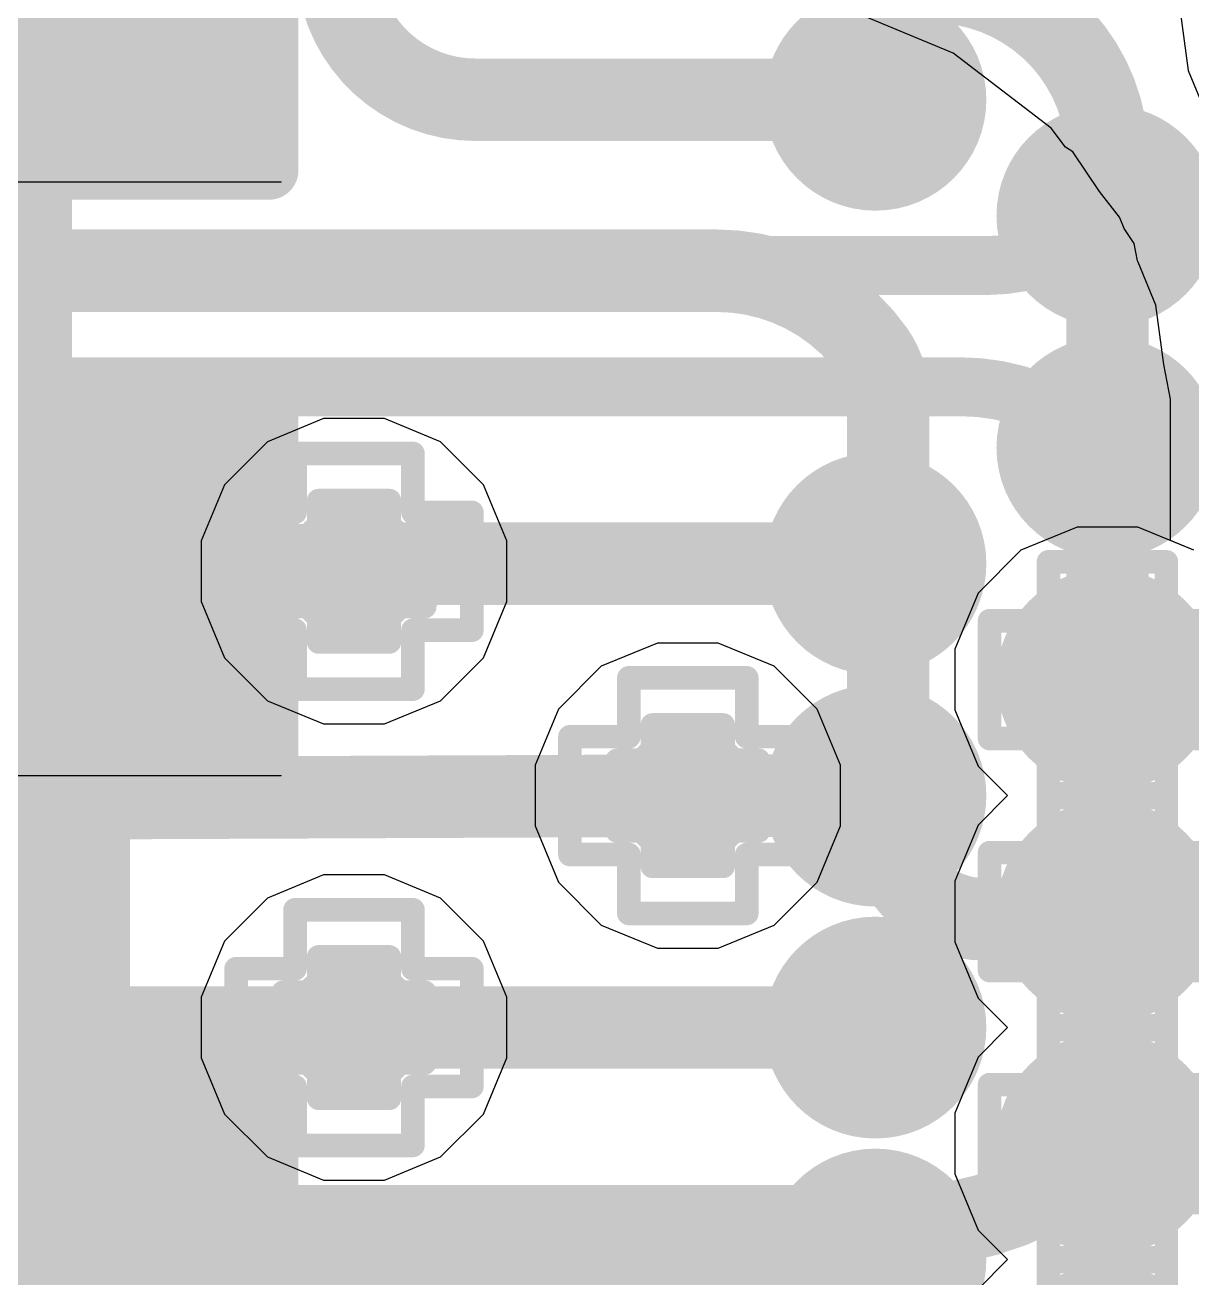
# Model space of a CAD drawing. Header units: inches. Extents: x -2 to 5376, y -4 to 5426.
# Drawn here: x 118.504 to 121.019, y 38.881 to 41.581 of the extents above; entities that cross this region are included whole.
import ezdxf

# ---------------------------------------------------------------- set-up
doc = ezdxf.new("R2010")
doc.units = ezdxf.units.IN
for name, color, linetype in [('Bottom Layer', 5, 'Continuous'), ('Bottom Overlay', 54, 'Continuous'), ('Bottom Paste', 16, 'Continuous'), ('Bottom Solder', 6, 'Continuous'), ('Drill Drawing', 1, 'Continuous'), ('Layer 1', 16, 'Continuous'), ('Layer 2', 76, 'Continuous'), ('Top Layer', 1, 'Continuous'), ('Top Overlay', 2, 'Continuous'), ('Top Paste', 8, 'Continuous'), ('Top Solder', 216, 'Continuous'), ('Via Holes', 16, 'Continuous')]:
    doc.layers.add(name, color=color, linetype=linetype)

# ---------------------------------------------------------------- blocks, each defined once
blk = doc.blocks.new('SMD3215_2P_131')
at = {"layer": 'Top Layer'}
blk.add_hatch(color=1, dxfattribs=at).paths.add_polyline_path([(0.75, 0.9), (1.75, 0.9), (1.75, -0.9), (0.75, -0.9)])
at = {"layer": 'Top Paste'}
blk.add_hatch(color=8, dxfattribs=at).paths.add_polyline_path([(0.75, 0.9), (1.75, 0.9), (1.75, -0.9), (0.75, -0.9)])
at = {"layer": 'Top Solder'}
for points in [[(-1.8516, 1.0016), (-0.6484, 1.0016), (-0.6484, -1.0016), (-1.8516, -1.0016)], [(0.6484, 1.0016), (1.8516, 1.0016), (1.8516, -1.0016), (0.6484, -1.0016)]]:
    blk.add_hatch(color=216, dxfattribs=at).paths.add_polyline_path(points)
at = {"layer": 'Top Overlay', "const_width": 0.127}
blk.add_lwpolyline([(0.5588, 0.8128), (-0.5588, 0.8128)], dxfattribs=at)
at = {"layer": 'Top Overlay', "const_width": 0.0635}
for points in [[(-0.5905, 0.8128, 1), (-0.5271, 0.8128, 1)], [(0.5271, 0.8128, 1), (0.5905, 0.8128, 1)]]:
    blk.add_lwpolyline(points, format="xyb", close=True, dxfattribs=at)
blk = doc.blocks.new('AQFN_73_EP_7_7__144')
at = {"layer": 'Top Layer'}
h = blk.add_hatch(color=1, dxfattribs=at)
edge = h.paths.add_edge_path()
edge.add_arc((-3.25, 2.25), 0.1375, 0, 360)
h = blk.add_hatch(color=1, dxfattribs=at)
edge = h.paths.add_edge_path()
edge.add_arc((-2.75, 2), 0.1375, 0, 360)
h = blk.add_hatch(color=1, dxfattribs=at)
edge = h.paths.add_edge_path()
edge.add_arc((-2.75, 1.5), 0.1375, 0, 360)
h = blk.add_hatch(color=1, dxfattribs=at)
edge = h.paths.add_edge_path()
edge.add_arc((-3.25, 1.25), 0.1375, 0, 360)
h = blk.add_hatch(color=1, dxfattribs=at)
edge = h.paths.add_edge_path()
edge.add_arc((-2.75, 1), 0.1375, 0, 360)
h = blk.add_hatch(color=1, dxfattribs=at)
edge = h.paths.add_edge_path()
edge.add_arc((-3.25, 0.75), 0.1375, 0, 360)
h = blk.add_hatch(color=1, dxfattribs=at)
edge = h.paths.add_edge_path()
edge.add_arc((-2.75, 0.5), 0.1375, 0, 360)
h = blk.add_hatch(color=1, dxfattribs=at)
edge = h.paths.add_edge_path()
edge.add_arc((-3.25, 0.25), 0.1375, 0, 360)
h = blk.add_hatch(color=1, dxfattribs=at)
edge = h.paths.add_edge_path()
edge.add_arc((-2.75, 0), 0.1375, 0, 360)
h = blk.add_hatch(color=1, dxfattribs=at)
edge = h.paths.add_edge_path()
edge.add_arc((-3.25, -0.25), 0.1375, 0, 360)
at = {"layer": 'Top Paste'}
h = blk.add_hatch(color=8, dxfattribs=at)
edge = h.paths.add_edge_path()
edge.add_arc((-3.25, 2.25), 0.1375, 0, 360)
h = blk.add_hatch(color=8, dxfattribs=at)
edge = h.paths.add_edge_path()
edge.add_arc((-2.75, 2), 0.1375, 0, 360)
h = blk.add_hatch(color=8, dxfattribs=at)
edge = h.paths.add_edge_path()
edge.add_arc((-2.75, 1.5), 0.1375, 0, 360)
h = blk.add_hatch(color=8, dxfattribs=at)
edge = h.paths.add_edge_path()
edge.add_arc((-3.25, 1.25), 0.1375, 0, 360)
h = blk.add_hatch(color=8, dxfattribs=at)
edge = h.paths.add_edge_path()
edge.add_arc((-2.75, 1), 0.1375, 0, 360)
h = blk.add_hatch(color=8, dxfattribs=at)
edge = h.paths.add_edge_path()
edge.add_arc((-3.25, 0.75), 0.1375, 0, 360)
h = blk.add_hatch(color=8, dxfattribs=at)
edge = h.paths.add_edge_path()
edge.add_arc((-2.75, 0.5), 0.1375, 0, 360)
h = blk.add_hatch(color=8, dxfattribs=at)
edge = h.paths.add_edge_path()
edge.add_arc((-3.25, 0.25), 0.1375, 0, 360)
h = blk.add_hatch(color=8, dxfattribs=at)
edge = h.paths.add_edge_path()
edge.add_arc((-2.75, 0), 0.1375, 0, 360)
h = blk.add_hatch(color=8, dxfattribs=at)
edge = h.paths.add_edge_path()
edge.add_arc((-3.25, -0.25), 0.1375, 0, 360)
at = {"layer": 'Top Solder'}
h = blk.add_hatch(color=216, dxfattribs=at)
edge = h.paths.add_edge_path()
edge.add_arc((-3.25, 2.25), 0.2391, 0, 360)
h = blk.add_hatch(color=216, dxfattribs=at)
edge = h.paths.add_edge_path()
edge.add_arc((-2.75, 2), 0.2391, 0, 360)
h = blk.add_hatch(color=216, dxfattribs=at)
edge = h.paths.add_edge_path()
edge.add_arc((-2.75, 1.5), 0.2391, 0, 360)
h = blk.add_hatch(color=216, dxfattribs=at)
edge = h.paths.add_edge_path()
edge.add_arc((-3.25, 1.25), 0.2391, 0, 360)
h = blk.add_hatch(color=216, dxfattribs=at)
edge = h.paths.add_edge_path()
edge.add_arc((-2.75, 1), 0.2391, 0, 360)
h = blk.add_hatch(color=216, dxfattribs=at)
edge = h.paths.add_edge_path()
edge.add_arc((-3.25, 0.75), 0.2391, 0, 360)
h = blk.add_hatch(color=216, dxfattribs=at)
edge = h.paths.add_edge_path()
edge.add_arc((-2.75, 0.5), 0.2391, 0, 360)
h = blk.add_hatch(color=216, dxfattribs=at)
edge = h.paths.add_edge_path()
edge.add_arc((-3.25, 0.25), 0.2391, 0, 360)
h = blk.add_hatch(color=216, dxfattribs=at)
edge = h.paths.add_edge_path()
edge.add_arc((-2.75, 0), 0.2391, 0, 360)
h = blk.add_hatch(color=216, dxfattribs=at)
edge = h.paths.add_edge_path()
edge.add_arc((-3.25, -0.25), 0.2391, 0, 360)
h = blk.add_hatch(color=216, dxfattribs=at)
edge = h.paths.add_edge_path()
edge.add_arc((-2.75, -0.5), 0.2391, 0, 360)
blk = doc.blocks.new('R___0402_B_175')
at = {"layer": 'Bottom Layer'}
for points in [[(-0.2413, 0.3175), (-0.2413, -0.3175), (-0.6985, -0.3175), (-0.6985, 0.3175)], [(0.6985, 0.3175), (0.6985, -0.3175), (0.2413, -0.3175), (0.2413, 0.3175)]]:
    blk.add_hatch(color=5, dxfattribs=at).paths.add_polyline_path(points)
at = {"layer": 'Bottom Paste'}
for points in [[(-0.2413, 0.3175), (-0.2413, -0.3175), (-0.6985, -0.3175), (-0.6985, 0.3175)], [(0.6985, 0.3175), (0.6985, -0.3175), (0.2413, -0.3175), (0.2413, 0.3175)]]:
    blk.add_hatch(color=16, dxfattribs=at).paths.add_polyline_path(points)
at = {"layer": 'Bottom Solder'}
for points in [[(-0.1863, 0.3725), (-0.1863, -0.3725), (-0.7535, -0.3725), (-0.7535, 0.3725)], [(0.7535, 0.3725), (0.7535, -0.3725), (0.1863, -0.3725), (0.1863, 0.3725)]]:
    blk.add_hatch(color=6, dxfattribs=at).paths.add_polyline_path(points)
at = {"layer": 'Bottom Overlay'}
for points, const_width in [([(0.7874, 0.4064), (-0.7874, 0.4064)], 0.127), ([(-0.7874, 0.4064), (-0.7874, -0.4064)], 0.127), ([(0.7874, 0.4064), (0.7874, -0.4064)], 0.127), ([(0.8128, 0.4318), (-0.8128, 0.4318)], 0.00323), ([(0.7874, -0.4064), (-0.7874, -0.4064)], 0.127)]:
    blk.add_lwpolyline(points, dxfattribs=dict(at, const_width=const_width))
for points, const_width in [([(-0.8191, 0.4064, 1), (-0.7556, 0.4064, 1)], 0.0635), ([(-0.8191, 0.4064, 1), (-0.7556, 0.4064, 1)], 0.0635), ([(0.7556, 0.4064, 1), (0.8191, 0.4064, 1)], 0.0635), ([(0.7556, 0.4064, 1), (0.8191, 0.4064, 1)], 0.0635), ([(-0.8136, 0.4318, 1), (-0.812, 0.4318, 1)], 0.00161), ([(0.812, 0.4318, 1), (0.8136, 0.4318, 1)], 0.00161), ([(-0.8191, -0.4064, 1), (-0.7556, -0.4064, 1)], 0.0635), ([(-0.8191, -0.4064, 1), (-0.7556, -0.4064, 1)], 0.0635), ([(0.7556, -0.4064, 1), (0.8191, -0.4064, 1)], 0.0635), ([(0.7556, -0.4064, 1), (0.8191, -0.4064, 1)], 0.0635)]:
    blk.add_lwpolyline(points, format="xyb", close=True, dxfattribs=dict(at, const_width=const_width))
blk = doc.blocks.new('R___0402_B_184')
at = {"layer": 'Bottom Layer'}
for points in [[(-0.2413, 0.3175), (-0.2413, -0.3175), (-0.6985, -0.3175), (-0.6985, 0.3175)], [(0.6985, 0.3175), (0.6985, -0.3175), (0.2413, -0.3175), (0.2413, 0.3175)]]:
    blk.add_hatch(color=5, dxfattribs=at).paths.add_polyline_path(points)
at = {"layer": 'Bottom Paste'}
for points in [[(-0.2413, 0.3175), (-0.2413, -0.3175), (-0.6985, -0.3175), (-0.6985, 0.3175)], [(0.6985, 0.3175), (0.6985, -0.3175), (0.2413, -0.3175), (0.2413, 0.3175)]]:
    blk.add_hatch(color=16, dxfattribs=at).paths.add_polyline_path(points)
at = {"layer": 'Bottom Solder'}
for points in [[(-0.1863, 0.3725), (-0.1863, -0.3725), (-0.7535, -0.3725), (-0.7535, 0.3725)], [(0.7535, 0.3725), (0.7535, -0.3725), (0.1863, -0.3725), (0.1863, 0.3725)]]:
    blk.add_hatch(color=6, dxfattribs=at).paths.add_polyline_path(points)
at = {"layer": 'Bottom Overlay'}
for points, const_width in [([(0.7874, 0.4064), (-0.7874, 0.4064)], 0.127), ([(-0.7874, 0.4064), (-0.7874, -0.4064)], 0.127), ([(0.7874, 0.4064), (0.7874, -0.4064)], 0.127), ([(0.8128, 0.4318), (-0.8128, 0.4318)], 0.00323), ([(0.7874, -0.4064), (-0.7874, -0.4064)], 0.127)]:
    blk.add_lwpolyline(points, dxfattribs=dict(at, const_width=const_width))
for points, const_width in [([(-0.8191, 0.4064, 1), (-0.7556, 0.4064, 1)], 0.0635), ([(-0.8191, 0.4064, 1), (-0.7556, 0.4064, 1)], 0.0635), ([(0.7556, 0.4064, 1), (0.8191, 0.4064, 1)], 0.0635), ([(0.7556, 0.4064, 1), (0.8191, 0.4064, 1)], 0.0635), ([(-0.8136, 0.4318, 1), (-0.812, 0.4318, 1)], 0.00161), ([(0.812, 0.4318, 1), (0.8136, 0.4318, 1)], 0.00161), ([(-0.8191, -0.4064, 1), (-0.7556, -0.4064, 1)], 0.0635), ([(-0.8191, -0.4064, 1), (-0.7556, -0.4064, 1)], 0.0635), ([(0.7556, -0.4064, 1), (0.8191, -0.4064, 1)], 0.0635), ([(0.7556, -0.4064, 1), (0.8191, -0.4064, 1)], 0.0635)]:
    blk.add_lwpolyline(points, format="xyb", close=True, dxfattribs=dict(at, const_width=const_width))
blk = doc.blocks.new('R___0402_B_185')
at = {"layer": 'Bottom Layer'}
for points in [[(-0.2413, 0.3175), (-0.2413, -0.3175), (-0.6985, -0.3175), (-0.6985, 0.3175)], [(0.6985, 0.3175), (0.6985, -0.3175), (0.2413, -0.3175), (0.2413, 0.3175)]]:
    blk.add_hatch(color=5, dxfattribs=at).paths.add_polyline_path(points)
at = {"layer": 'Bottom Paste'}
for points in [[(-0.2413, 0.3175), (-0.2413, -0.3175), (-0.6985, -0.3175), (-0.6985, 0.3175)], [(0.6985, 0.3175), (0.6985, -0.3175), (0.2413, -0.3175), (0.2413, 0.3175)]]:
    blk.add_hatch(color=16, dxfattribs=at).paths.add_polyline_path(points)
at = {"layer": 'Bottom Solder'}
for points in [[(-0.1863, 0.3725), (-0.1863, -0.3725), (-0.7535, -0.3725), (-0.7535, 0.3725)], [(0.7535, 0.3725), (0.7535, -0.3725), (0.1863, -0.3725), (0.1863, 0.3725)]]:
    blk.add_hatch(color=6, dxfattribs=at).paths.add_polyline_path(points)
at = {"layer": 'Bottom Overlay'}
for points, const_width in [([(0.7874, 0.4064), (-0.7874, 0.4064)], 0.127), ([(-0.7874, 0.4064), (-0.7874, -0.4064)], 0.127), ([(0.7874, 0.4064), (0.7874, -0.4064)], 0.127), ([(0.8128, 0.4318), (-0.8128, 0.4318)], 0.00323), ([(0.7874, -0.4064), (-0.7874, -0.4064)], 0.127)]:
    blk.add_lwpolyline(points, dxfattribs=dict(at, const_width=const_width))
for points, const_width in [([(-0.8191, 0.4064, 1), (-0.7556, 0.4064, 1)], 0.0635), ([(-0.8191, 0.4064, 1), (-0.7556, 0.4064, 1)], 0.0635), ([(0.7556, 0.4064, 1), (0.8191, 0.4064, 1)], 0.0635), ([(0.7556, 0.4064, 1), (0.8191, 0.4064, 1)], 0.0635), ([(-0.8136, 0.4318, 1), (-0.812, 0.4318, 1)], 0.00161), ([(0.812, 0.4318, 1), (0.8136, 0.4318, 1)], 0.00161), ([(-0.8191, -0.4064, 1), (-0.7556, -0.4064, 1)], 0.0635), ([(-0.8191, -0.4064, 1), (-0.7556, -0.4064, 1)], 0.0635), ([(0.7556, -0.4064, 1), (0.8191, -0.4064, 1)], 0.0635), ([(0.7556, -0.4064, 1), (0.8191, -0.4064, 1)], 0.0635)]:
    blk.add_lwpolyline(points, format="xyb", close=True, dxfattribs=dict(at, const_width=const_width))

msp = doc.modelspace()

# ---------------------------------------------------------------- hatches: boundary and pattern name
at = {"layer": 'Bottom Layer'}
h = msp.add_hatch(color=5, dxfattribs=at)
edge = h.paths.add_edge_path()
edge.add_arc((119.2131, 40.404), 0.15, 0, 360)
h = msp.add_hatch(color=5, dxfattribs=at)
edge = h.paths.add_edge_path()
edge.add_arc((120.8366, 40.1704), 0.15, 0, 360)
h = msp.add_hatch(color=5, dxfattribs=at)
edge = h.paths.add_edge_path()
edge.add_arc((119.9324, 39.9204), 0.15, 0, 360)
h = msp.add_hatch(color=5, dxfattribs=at)
edge = h.paths.add_edge_path()
edge.add_arc((120.8366, 39.6704), 0.15, 0, 360)
h = msp.add_hatch(color=5, dxfattribs=at)
edge = h.paths.add_edge_path()
edge.add_arc((119.2131, 39.4204), 0.15, 0, 360)
h = msp.add_hatch(color=5, dxfattribs=at)
edge = h.paths.add_edge_path()
edge.add_arc((120.8366, 39.1704), 0.15, 0, 360)
at = {"layer": 'Layer 1'}
h = msp.add_hatch(color=16, dxfattribs=at)
edge = h.paths.add_edge_path()
edge.add_arc((119.2131, 40.404), 0.15, 0, 360)
h = msp.add_hatch(color=16, dxfattribs=at)
edge = h.paths.add_edge_path()
edge.add_arc((120.8366, 40.1704), 0.15, 0, 360)
h = msp.add_hatch(color=16, dxfattribs=at)
edge = h.paths.add_edge_path()
edge.add_arc((119.9324, 39.9204), 0.15, 0, 360)
h = msp.add_hatch(color=16, dxfattribs=at)
edge = h.paths.add_edge_path()
edge.add_arc((120.8366, 39.6704), 0.15, 0, 360)
h = msp.add_hatch(color=16, dxfattribs=at)
edge = h.paths.add_edge_path()
edge.add_arc((119.2131, 39.4204), 0.15, 0, 360)
h = msp.add_hatch(color=16, dxfattribs=at)
edge = h.paths.add_edge_path()
edge.add_arc((120.8366, 39.1704), 0.15, 0, 360)
at = {"layer": 'Layer 2'}
h = msp.add_hatch(color=76, dxfattribs=at)
edge = h.paths.add_edge_path()
edge.add_arc((119.2131, 40.404), 0.15, 0, 360)
h = msp.add_hatch(color=76, dxfattribs=at)
edge = h.paths.add_edge_path()
edge.add_arc((120.8366, 40.1704), 0.15, 0, 360)
h = msp.add_hatch(color=76, dxfattribs=at)
edge = h.paths.add_edge_path()
edge.add_arc((119.9324, 39.9204), 0.15, 0, 360)
h = msp.add_hatch(color=76, dxfattribs=at)
edge = h.paths.add_edge_path()
edge.add_arc((120.8366, 39.6704), 0.15, 0, 360)
h = msp.add_hatch(color=76, dxfattribs=at)
edge = h.paths.add_edge_path()
edge.add_arc((119.2131, 39.4204), 0.15, 0, 360)
h = msp.add_hatch(color=76, dxfattribs=at)
edge = h.paths.add_edge_path()
edge.add_arc((120.8366, 39.1704), 0.15, 0, 360)
at = {"layer": 'Top Layer'}
h = msp.add_hatch(color=1, dxfattribs=at)
edge = h.paths.add_edge_path()
edge.add_arc((119.2131, 40.404), 0.15, 0, 360)
h = msp.add_hatch(color=1, dxfattribs=at)
edge = h.paths.add_edge_path()
edge.add_arc((120.8366, 40.1704), 0.15, 0, 360)
h = msp.add_hatch(color=1, dxfattribs=at)
edge = h.paths.add_edge_path()
edge.add_arc((119.9324, 39.9204), 0.15, 0, 360)
h = msp.add_hatch(color=1, dxfattribs=at)
edge = h.paths.add_edge_path()
edge.add_arc((120.8366, 39.6704), 0.15, 0, 360)
h = msp.add_hatch(color=1, dxfattribs=at)
edge = h.paths.add_edge_path()
edge.add_arc((119.2131, 39.4204), 0.15, 0, 360)
h = msp.add_hatch(color=1, dxfattribs=at)
edge = h.paths.add_edge_path()
edge.add_arc((120.8366, 39.1704), 0.15, 0, 360)
at = {"layer": 'Via Holes'}
h = msp.add_hatch(color=7, dxfattribs=at)
edge = h.paths.add_edge_path()
edge.add_arc((119.2131, 40.404), 0.075, 0, 360)
h = msp.add_hatch(color=7, dxfattribs=at)
edge = h.paths.add_edge_path()
edge.add_arc((120.8366, 40.1704), 0.075, 0, 360)
h = msp.add_hatch(color=7, dxfattribs=at)
edge = h.paths.add_edge_path()
edge.add_arc((119.9324, 39.9204), 0.075, 0, 360)
h = msp.add_hatch(color=7, dxfattribs=at)
edge = h.paths.add_edge_path()
edge.add_arc((120.8366, 39.6704), 0.075, 0, 360)
h = msp.add_hatch(color=7, dxfattribs=at)
edge = h.paths.add_edge_path()
edge.add_arc((119.2131, 39.4204), 0.075, 0, 360)
h = msp.add_hatch(color=7, dxfattribs=at)
edge = h.paths.add_edge_path()
edge.add_arc((120.8366, 39.1704), 0.075, 0, 360)

# ---------------------------------------------------------------- linework, layer by layer
at = {"layer": 'Bottom Layer', "const_width": 0.1778}
msp.add_lwpolyline([(120.4598, 41.6748, -0.414214), (120.8366, 41.298)], format="xyb", dxfattribs=at)
at = {"layer": 'Bottom Layer'}
for points, const_width in [([(120.8366, 40.1704), (120.8366, 41.298)], 0.1778), ([(118.7125, 40.404), (119.2131, 40.404)], 0.1778), ([(118.7125, 40.3954), (118.7125, 40.404)], 0.1778), ([(118.7125, 37.4365), (118.7125, 38.9204)], 0.381)]:
    msp.add_lwpolyline(points, dxfattribs=dict(at, const_width=const_width))
for points, const_width in [([(120.7922, 41.298, 1), (120.8811, 41.298, 1)], 0.0889), ([(120.7922, 41.298, 1), (120.8811, 41.298, 1)], 0.0889), ([(118.668, 40.404, 1), (118.7569, 40.404, 1)], 0.0889), ([(118.668, 40.404, 1), (118.7569, 40.404, 1)], 0.0889), ([(118.668, 40.3954, 1), (118.7569, 40.3954, 1)], 0.0889), ([(119.1686, 40.404, 1), (119.2575, 40.404, 1)], 0.0889), ([(120.7922, 40.1704, 1), (120.8811, 40.1704, 1)], 0.0889), ([(118.6172, 38.9204, 1), (118.8077, 38.9204, 1)], 0.1905)]:
    msp.add_lwpolyline(points, format="xyb", close=True, dxfattribs=dict(at, const_width=const_width))
at = {"layer": 'Drill Drawing', "const_width": 0.0508}
for points in [[(119.0861, 40.531), (119.0861, 40.658)], [(119.0861, 40.658), (119.3401, 40.658)], [(119.3401, 40.531), (119.3401, 40.658)], [(119.1369, 40.4802), (119.1369, 40.5564)], [(119.1369, 40.5564), (119.2893, 40.5564)], [(119.2893, 40.4802), (119.2893, 40.5564)], [(118.9591, 40.277), (118.9591, 40.531)], [(118.9591, 40.531), (119.0861, 40.531)], [(119.3401, 40.531), (119.4671, 40.531)], [(119.4671, 40.277), (119.4671, 40.531)], [(119.0607, 40.3278), (119.0607, 40.4802)], [(119.0607, 40.4802), (119.1369, 40.4802)], [(119.2893, 40.4802), (119.3655, 40.4802)], [(119.3655, 40.3278), (119.3655, 40.4802)], [(120.7096, 40.2974), (120.7096, 40.4244)], [(120.7096, 40.4244), (120.9636, 40.4244)], [(120.9636, 40.2974), (120.9636, 40.4244)], [(119.0607, 40.3278), (119.1369, 40.3278)], [(119.1369, 40.2516), (119.1369, 40.3278)], [(119.2893, 40.3278), (119.3655, 40.3278)], [(119.2893, 40.2516), (119.2893, 40.3278)], [(120.5826, 40.0434), (120.5826, 40.2974)], [(120.5826, 40.2974), (120.7096, 40.2974)], [(120.7604, 40.2466), (120.7604, 40.3228)], [(120.7604, 40.3228), (120.9128, 40.3228)], [(120.9128, 40.2466), (120.9128, 40.3228)], [(120.9636, 40.2974), (121.0906, 40.2974)], [(118.9591, 40.277), (119.0861, 40.277)], [(119.0861, 40.15), (119.0861, 40.277)], [(119.3401, 40.277), (119.4671, 40.277)], [(119.3401, 40.15), (119.3401, 40.277)], [(119.1369, 40.2516), (119.2893, 40.2516)], [(120.6842, 40.0942), (120.6842, 40.2466)], [(120.6842, 40.2466), (120.7604, 40.2466)], [(120.9128, 40.2466), (120.989, 40.2466)], [(120.989, 40.0942), (120.989, 40.2466)], [(119.8054, 40.0474), (119.8054, 40.1744)], [(119.8054, 40.1744), (120.0594, 40.1744)], [(120.0594, 40.0474), (120.0594, 40.1744)], [(119.0861, 40.15), (119.3401, 40.15)], [(120.6842, 40.0942), (120.7604, 40.0942)], [(120.7604, 40.018), (120.7604, 40.0942)], [(120.9128, 40.0942), (120.989, 40.0942)], [(120.9128, 40.018), (120.9128, 40.0942)], [(119.8562, 39.9966), (119.8562, 40.0728)], [(119.8562, 40.0728), (120.0086, 40.0728)], [(120.0086, 39.9966), (120.0086, 40.0728)], [(119.6784, 39.7934), (119.6784, 40.0474)], [(119.6784, 40.0474), (119.8054, 40.0474)], [(120.0594, 40.0474), (120.1864, 40.0474)], [(120.1864, 39.7934), (120.1864, 40.0474)], [(120.5826, 40.0434), (120.7096, 40.0434)], [(120.7096, 39.9164), (120.7096, 40.0434)], [(120.9636, 40.0434), (121.0906, 40.0434)], [(120.9636, 39.9164), (120.9636, 40.0434)], [(120.7604, 40.018), (120.9128, 40.018)], [(119.78, 39.8442), (119.78, 39.9966)], [(119.78, 39.9966), (119.8562, 39.9966)], [(120.0086, 39.9966), (120.0848, 39.9966)], [(120.0848, 39.8442), (120.0848, 39.9966)], [(120.7096, 39.7974), (120.7096, 39.9244)], [(120.7096, 39.9244), (120.9636, 39.9244)], [(120.9636, 39.7974), (120.9636, 39.9244)], [(120.7096, 39.9164), (120.9636, 39.9164)], [(119.78, 39.8442), (119.8562, 39.8442)], [(119.8562, 39.768), (119.8562, 39.8442)], [(120.0086, 39.8442), (120.0848, 39.8442)], [(120.0086, 39.768), (120.0086, 39.8442)], [(120.7604, 39.7466), (120.7604, 39.8228)], [(120.7604, 39.8228), (120.9128, 39.8228)], [(120.9128, 39.7466), (120.9128, 39.8228)], [(119.6784, 39.7934), (119.8054, 39.7934)], [(119.8054, 39.6664), (119.8054, 39.7934)], [(120.0594, 39.7934), (120.1864, 39.7934)], [(120.0594, 39.6664), (120.0594, 39.7934)], [(120.5826, 39.5434), (120.5826, 39.7974)], [(120.5826, 39.7974), (120.7096, 39.7974)], [(120.9636, 39.7974), (121.0906, 39.7974)], [(119.8562, 39.768), (120.0086, 39.768)], [(120.6842, 39.5942), (120.6842, 39.7466)], [(120.6842, 39.7466), (120.7604, 39.7466)], [(120.9128, 39.7466), (120.989, 39.7466)], [(120.989, 39.5942), (120.989, 39.7466)], [(119.0861, 39.5474), (119.0861, 39.6744)], [(119.0861, 39.6744), (119.3401, 39.6744)], [(119.3401, 39.5474), (119.3401, 39.6744)], [(119.8054, 39.6664), (120.0594, 39.6664)], [(120.6842, 39.5942), (120.7604, 39.5942)], [(120.7604, 39.518), (120.7604, 39.5942)], [(120.9128, 39.5942), (120.989, 39.5942)], [(120.9128, 39.518), (120.9128, 39.5942)], [(119.1369, 39.4966), (119.1369, 39.5728)], [(119.1369, 39.5728), (119.2893, 39.5728)], [(119.2893, 39.4966), (119.2893, 39.5728)], [(118.9591, 39.2934), (118.9591, 39.5474)], [(118.9591, 39.5474), (119.0861, 39.5474)], [(119.3401, 39.5474), (119.4671, 39.5474)], [(119.4671, 39.2934), (119.4671, 39.5474)], [(120.5826, 39.5434), (120.7096, 39.5434)], [(120.7096, 39.4164), (120.7096, 39.5434)], [(120.9636, 39.5434), (121.0906, 39.5434)], [(120.9636, 39.4164), (120.9636, 39.5434)], [(120.7604, 39.518), (120.9128, 39.518)], [(119.0607, 39.3442), (119.0607, 39.4966)], [(119.0607, 39.4966), (119.1369, 39.4966)], [(119.2893, 39.4966), (119.3655, 39.4966)], [(119.3655, 39.3442), (119.3655, 39.4966)], [(120.7096, 39.2974), (120.7096, 39.4244)], [(120.7096, 39.4244), (120.9636, 39.4244)], [(120.7096, 39.4164), (120.9636, 39.4164)], [(120.9636, 39.2974), (120.9636, 39.4244)], [(119.0607, 39.3442), (119.1369, 39.3442)], [(119.1369, 39.268), (119.1369, 39.3442)], [(119.2893, 39.3442), (119.3655, 39.3442)], [(119.2893, 39.268), (119.2893, 39.3442)], [(120.5826, 39.0434), (120.5826, 39.2974)], [(120.5826, 39.2974), (120.7096, 39.2974)], [(120.7604, 39.2466), (120.7604, 39.3228)], [(120.7604, 39.3228), (120.9128, 39.3228)], [(120.9128, 39.2466), (120.9128, 39.3228)], [(120.9636, 39.2974), (121.0906, 39.2974)], [(118.9591, 39.2934), (119.0861, 39.2934)], [(119.0861, 39.1664), (119.0861, 39.2934)], [(119.3401, 39.2934), (119.4671, 39.2934)], [(119.3401, 39.1664), (119.3401, 39.2934)], [(119.1369, 39.268), (119.2893, 39.268)], [(120.6842, 39.0942), (120.6842, 39.2466)], [(120.6842, 39.2466), (120.7604, 39.2466)], [(120.9128, 39.2466), (120.989, 39.2466)], [(120.989, 39.0942), (120.989, 39.2466)], [(119.0861, 39.1664), (119.3401, 39.1664)], [(120.6842, 39.0942), (120.7604, 39.0942)], [(120.7604, 39.018), (120.7604, 39.0942)], [(120.9128, 39.0942), (120.989, 39.0942)], [(120.9128, 39.018), (120.9128, 39.0942)], [(120.5826, 39.0434), (120.7096, 39.0434)], [(120.7096, 38.9164), (120.7096, 39.0434)], [(120.9636, 39.0434), (121.0906, 39.0434)], [(120.9636, 38.9164), (120.9636, 39.0434)], [(120.7604, 39.018), (120.9128, 39.018)], [(120.7096, 38.7974), (120.7096, 38.9244)], [(120.7096, 38.9244), (120.9636, 38.9244)], [(120.9636, 38.7974), (120.9636, 38.9244)], [(120.7096, 38.9164), (120.9636, 38.9164)]]:
    msp.add_lwpolyline(points, dxfattribs=at)
at = {"layer": 'Drill Drawing', "const_width": 0.0254}
for points in [[(119.0734, 40.658, 1), (119.0988, 40.658, 1)], [(119.0734, 40.658, 1), (119.0988, 40.658, 1)], [(119.3274, 40.658, 1), (119.3528, 40.658, 1)], [(119.3274, 40.658, 1), (119.3528, 40.658, 1)], [(119.1242, 40.5564, 1), (119.1496, 40.5564, 1)], [(119.1242, 40.5564, 1), (119.1496, 40.5564, 1)], [(119.2766, 40.5564, 1), (119.302, 40.5564, 1)], [(119.2766, 40.5564, 1), (119.302, 40.5564, 1)], [(118.9464, 40.531, 1), (118.9718, 40.531, 1)], [(118.9464, 40.531, 1), (118.9718, 40.531, 1)], [(119.0734, 40.531, 1), (119.0988, 40.531, 1)], [(119.0734, 40.531, 1), (119.0988, 40.531, 1)], [(119.3274, 40.531, 1), (119.3528, 40.531, 1)], [(119.3274, 40.531, 1), (119.3528, 40.531, 1)], [(119.4544, 40.531, 1), (119.4798, 40.531, 1)], [(119.4544, 40.531, 1), (119.4798, 40.531, 1)], [(119.048, 40.4802, 1), (119.0734, 40.4802, 1)], [(119.048, 40.4802, 1), (119.0734, 40.4802, 1)], [(119.1242, 40.4802, 1), (119.1496, 40.4802, 1)], [(119.1242, 40.4802, 1), (119.1496, 40.4802, 1)], [(119.2766, 40.4802, 1), (119.302, 40.4802, 1)], [(119.2766, 40.4802, 1), (119.302, 40.4802, 1)], [(119.3528, 40.4802, 1), (119.3782, 40.4802, 1)], [(119.3528, 40.4802, 1), (119.3782, 40.4802, 1)], [(120.6969, 40.4244, 1), (120.7223, 40.4244, 1)], [(120.6969, 40.4244, 1), (120.7223, 40.4244, 1)], [(120.9509, 40.4244, 1), (120.9763, 40.4244, 1)], [(120.9509, 40.4244, 1), (120.9763, 40.4244, 1)], [(119.048, 40.3278, 1), (119.0734, 40.3278, 1)], [(119.048, 40.3278, 1), (119.0734, 40.3278, 1)], [(119.1242, 40.3278, 1), (119.1496, 40.3278, 1)], [(119.1242, 40.3278, 1), (119.1496, 40.3278, 1)], [(119.2766, 40.3278, 1), (119.302, 40.3278, 1)], [(119.2766, 40.3278, 1), (119.302, 40.3278, 1)], [(119.3528, 40.3278, 1), (119.3782, 40.3278, 1)], [(119.3528, 40.3278, 1), (119.3782, 40.3278, 1)], [(120.5699, 40.2974, 1), (120.5953, 40.2974, 1)], [(120.5699, 40.2974, 1), (120.5953, 40.2974, 1)], [(120.6969, 40.2974, 1), (120.7223, 40.2974, 1)], [(120.6969, 40.2974, 1), (120.7223, 40.2974, 1)], [(120.7477, 40.3228, 1), (120.7731, 40.3228, 1)], [(120.7477, 40.3228, 1), (120.7731, 40.3228, 1)], [(120.9001, 40.3228, 1), (120.9255, 40.3228, 1)], [(120.9001, 40.3228, 1), (120.9255, 40.3228, 1)], [(120.9509, 40.2974, 1), (120.9763, 40.2974, 1)], [(120.9509, 40.2974, 1), (120.9763, 40.2974, 1)], [(118.9464, 40.277, 1), (118.9718, 40.277, 1)], [(118.9464, 40.277, 1), (118.9718, 40.277, 1)], [(119.0734, 40.277, 1), (119.0988, 40.277, 1)], [(119.0734, 40.277, 1), (119.0988, 40.277, 1)], [(119.3274, 40.277, 1), (119.3528, 40.277, 1)], [(119.3274, 40.277, 1), (119.3528, 40.277, 1)], [(119.4544, 40.277, 1), (119.4798, 40.277, 1)], [(119.4544, 40.277, 1), (119.4798, 40.277, 1)], [(119.1242, 40.2516, 1), (119.1496, 40.2516, 1)], [(119.1242, 40.2516, 1), (119.1496, 40.2516, 1)], [(119.2766, 40.2516, 1), (119.302, 40.2516, 1)], [(119.2766, 40.2516, 1), (119.302, 40.2516, 1)], [(120.6715, 40.2466, 1), (120.6969, 40.2466, 1)], [(120.6715, 40.2466, 1), (120.6969, 40.2466, 1)], [(120.7477, 40.2466, 1), (120.7731, 40.2466, 1)], [(120.7477, 40.2466, 1), (120.7731, 40.2466, 1)], [(120.9001, 40.2466, 1), (120.9255, 40.2466, 1)], [(120.9001, 40.2466, 1), (120.9255, 40.2466, 1)], [(120.9763, 40.2466, 1), (121.0017, 40.2466, 1)], [(120.9763, 40.2466, 1), (121.0017, 40.2466, 1)], [(119.7927, 40.1744, 1), (119.8181, 40.1744, 1)], [(119.7927, 40.1744, 1), (119.8181, 40.1744, 1)], [(120.0467, 40.1744, 1), (120.0721, 40.1744, 1)], [(120.0467, 40.1744, 1), (120.0721, 40.1744, 1)], [(119.0734, 40.15, 1), (119.0988, 40.15, 1)], [(119.0734, 40.15, 1), (119.0988, 40.15, 1)], [(119.3274, 40.15, 1), (119.3528, 40.15, 1)], [(119.3274, 40.15, 1), (119.3528, 40.15, 1)], [(120.6715, 40.0942, 1), (120.6969, 40.0942, 1)], [(120.6715, 40.0942, 1), (120.6969, 40.0942, 1)], [(120.7477, 40.0942, 1), (120.7731, 40.0942, 1)], [(120.7477, 40.0942, 1), (120.7731, 40.0942, 1)], [(120.9001, 40.0942, 1), (120.9255, 40.0942, 1)], [(120.9001, 40.0942, 1), (120.9255, 40.0942, 1)], [(120.9763, 40.0942, 1), (121.0017, 40.0942, 1)], [(120.9763, 40.0942, 1), (121.0017, 40.0942, 1)], [(119.8435, 40.0728, 1), (119.8689, 40.0728, 1)], [(119.8435, 40.0728, 1), (119.8689, 40.0728, 1)], [(119.9959, 40.0728, 1), (120.0213, 40.0728, 1)], [(119.9959, 40.0728, 1), (120.0213, 40.0728, 1)], [(119.6657, 40.0474, 1), (119.6911, 40.0474, 1)], [(119.6657, 40.0474, 1), (119.6911, 40.0474, 1)], [(119.7927, 40.0474, 1), (119.8181, 40.0474, 1)], [(119.7927, 40.0474, 1), (119.8181, 40.0474, 1)], [(120.0467, 40.0474, 1), (120.0721, 40.0474, 1)], [(120.0467, 40.0474, 1), (120.0721, 40.0474, 1)], [(120.1737, 40.0474, 1), (120.1991, 40.0474, 1)], [(120.1737, 40.0474, 1), (120.1991, 40.0474, 1)], [(120.5699, 40.0434, 1), (120.5953, 40.0434, 1)], [(120.5699, 40.0434, 1), (120.5953, 40.0434, 1)], [(120.6969, 40.0434, 1), (120.7223, 40.0434, 1)], [(120.6969, 40.0434, 1), (120.7223, 40.0434, 1)], [(120.9509, 40.0434, 1), (120.9763, 40.0434, 1)], [(120.9509, 40.0434, 1), (120.9763, 40.0434, 1)], [(120.7477, 40.018, 1), (120.7731, 40.018, 1)], [(120.7477, 40.018, 1), (120.7731, 40.018, 1)], [(120.9001, 40.018, 1), (120.9255, 40.018, 1)], [(120.9001, 40.018, 1), (120.9255, 40.018, 1)], [(119.7673, 39.9966, 1), (119.7927, 39.9966, 1)], [(119.7673, 39.9966, 1), (119.7927, 39.9966, 1)], [(119.8435, 39.9966, 1), (119.8689, 39.9966, 1)], [(119.8435, 39.9966, 1), (119.8689, 39.9966, 1)], [(119.9959, 39.9966, 1), (120.0213, 39.9966, 1)], [(119.9959, 39.9966, 1), (120.0213, 39.9966, 1)], [(120.0721, 39.9966, 1), (120.0975, 39.9966, 1)], [(120.0721, 39.9966, 1), (120.0975, 39.9966, 1)], [(120.6969, 39.9244, 1), (120.7223, 39.9244, 1)], [(120.6969, 39.9244, 1), (120.7223, 39.9244, 1)], [(120.9509, 39.9244, 1), (120.9763, 39.9244, 1)], [(120.9509, 39.9244, 1), (120.9763, 39.9244, 1)], [(120.6969, 39.9164, 1), (120.7223, 39.9164, 1)], [(120.6969, 39.9164, 1), (120.7223, 39.9164, 1)], [(120.9509, 39.9164, 1), (120.9763, 39.9164, 1)], [(120.9509, 39.9164, 1), (120.9763, 39.9164, 1)], [(119.7673, 39.8442, 1), (119.7927, 39.8442, 1)], [(119.7673, 39.8442, 1), (119.7927, 39.8442, 1)], [(119.8435, 39.8442, 1), (119.8689, 39.8442, 1)], [(119.8435, 39.8442, 1), (119.8689, 39.8442, 1)], [(119.9959, 39.8442, 1), (120.0213, 39.8442, 1)], [(119.9959, 39.8442, 1), (120.0213, 39.8442, 1)], [(120.0721, 39.8442, 1), (120.0975, 39.8442, 1)], [(120.0721, 39.8442, 1), (120.0975, 39.8442, 1)], [(120.7477, 39.8228, 1), (120.7731, 39.8228, 1)], [(120.7477, 39.8228, 1), (120.7731, 39.8228, 1)], [(120.9001, 39.8228, 1), (120.9255, 39.8228, 1)], [(120.9001, 39.8228, 1), (120.9255, 39.8228, 1)], [(119.6657, 39.7934, 1), (119.6911, 39.7934, 1)], [(119.6657, 39.7934, 1), (119.6911, 39.7934, 1)], [(119.7927, 39.7934, 1), (119.8181, 39.7934, 1)], [(119.7927, 39.7934, 1), (119.8181, 39.7934, 1)], [(120.0467, 39.7934, 1), (120.0721, 39.7934, 1)], [(120.0467, 39.7934, 1), (120.0721, 39.7934, 1)], [(120.1737, 39.7934, 1), (120.1991, 39.7934, 1)], [(120.1737, 39.7934, 1), (120.1991, 39.7934, 1)], [(120.5699, 39.7974, 1), (120.5953, 39.7974, 1)], [(120.5699, 39.7974, 1), (120.5953, 39.7974, 1)], [(120.6969, 39.7974, 1), (120.7223, 39.7974, 1)], [(120.6969, 39.7974, 1), (120.7223, 39.7974, 1)], [(120.9509, 39.7974, 1), (120.9763, 39.7974, 1)], [(120.9509, 39.7974, 1), (120.9763, 39.7974, 1)], [(119.8435, 39.768, 1), (119.8689, 39.768, 1)], [(119.8435, 39.768, 1), (119.8689, 39.768, 1)], [(119.9959, 39.768, 1), (120.0213, 39.768, 1)], [(119.9959, 39.768, 1), (120.0213, 39.768, 1)], [(120.6715, 39.7466, 1), (120.6969, 39.7466, 1)], [(120.6715, 39.7466, 1), (120.6969, 39.7466, 1)], [(120.7477, 39.7466, 1), (120.7731, 39.7466, 1)], [(120.7477, 39.7466, 1), (120.7731, 39.7466, 1)], [(120.9001, 39.7466, 1), (120.9255, 39.7466, 1)], [(120.9001, 39.7466, 1), (120.9255, 39.7466, 1)], [(120.9763, 39.7466, 1), (121.0017, 39.7466, 1)], [(120.9763, 39.7466, 1), (121.0017, 39.7466, 1)], [(119.0734, 39.6744, 1), (119.0988, 39.6744, 1)], [(119.0734, 39.6744, 1), (119.0988, 39.6744, 1)], [(119.3274, 39.6744, 1), (119.3528, 39.6744, 1)], [(119.3274, 39.6744, 1), (119.3528, 39.6744, 1)], [(119.7927, 39.6664, 1), (119.8181, 39.6664, 1)], [(119.7927, 39.6664, 1), (119.8181, 39.6664, 1)], [(120.0467, 39.6664, 1), (120.0721, 39.6664, 1)], [(120.0467, 39.6664, 1), (120.0721, 39.6664, 1)], [(120.6715, 39.5942, 1), (120.6969, 39.5942, 1)], [(120.6715, 39.5942, 1), (120.6969, 39.5942, 1)], [(120.7477, 39.5942, 1), (120.7731, 39.5942, 1)], [(120.7477, 39.5942, 1), (120.7731, 39.5942, 1)], [(120.9001, 39.5942, 1), (120.9255, 39.5942, 1)], [(120.9001, 39.5942, 1), (120.9255, 39.5942, 1)], [(120.9763, 39.5942, 1), (121.0017, 39.5942, 1)], [(120.9763, 39.5942, 1), (121.0017, 39.5942, 1)], [(119.1242, 39.5728, 1), (119.1496, 39.5728, 1)], [(119.1242, 39.5728, 1), (119.1496, 39.5728, 1)], [(119.2766, 39.5728, 1), (119.302, 39.5728, 1)], [(119.2766, 39.5728, 1), (119.302, 39.5728, 1)], [(118.9464, 39.5474, 1), (118.9718, 39.5474, 1)], [(118.9464, 39.5474, 1), (118.9718, 39.5474, 1)], [(119.0734, 39.5474, 1), (119.0988, 39.5474, 1)], [(119.0734, 39.5474, 1), (119.0988, 39.5474, 1)], [(119.3274, 39.5474, 1), (119.3528, 39.5474, 1)], [(119.3274, 39.5474, 1), (119.3528, 39.5474, 1)], [(119.4544, 39.5474, 1), (119.4798, 39.5474, 1)], [(119.4544, 39.5474, 1), (119.4798, 39.5474, 1)], [(120.5699, 39.5434, 1), (120.5953, 39.5434, 1)], [(120.5699, 39.5434, 1), (120.5953, 39.5434, 1)], [(120.6969, 39.5434, 1), (120.7223, 39.5434, 1)], [(120.6969, 39.5434, 1), (120.7223, 39.5434, 1)], [(120.9509, 39.5434, 1), (120.9763, 39.5434, 1)], [(120.9509, 39.5434, 1), (120.9763, 39.5434, 1)], [(120.7477, 39.518, 1), (120.7731, 39.518, 1)], [(120.7477, 39.518, 1), (120.7731, 39.518, 1)], [(120.9001, 39.518, 1), (120.9255, 39.518, 1)], [(120.9001, 39.518, 1), (120.9255, 39.518, 1)], [(119.048, 39.4966, 1), (119.0734, 39.4966, 1)], [(119.048, 39.4966, 1), (119.0734, 39.4966, 1)], [(119.1242, 39.4966, 1), (119.1496, 39.4966, 1)], [(119.1242, 39.4966, 1), (119.1496, 39.4966, 1)], [(119.2766, 39.4966, 1), (119.302, 39.4966, 1)], [(119.2766, 39.4966, 1), (119.302, 39.4966, 1)], [(119.3528, 39.4966, 1), (119.3782, 39.4966, 1)], [(119.3528, 39.4966, 1), (119.3782, 39.4966, 1)], [(120.6969, 39.4244, 1), (120.7223, 39.4244, 1)], [(120.6969, 39.4244, 1), (120.7223, 39.4244, 1)], [(120.6969, 39.4164, 1), (120.7223, 39.4164, 1)], [(120.6969, 39.4164, 1), (120.7223, 39.4164, 1)], [(120.9509, 39.4244, 1), (120.9763, 39.4244, 1)], [(120.9509, 39.4244, 1), (120.9763, 39.4244, 1)], [(120.9509, 39.4164, 1), (120.9763, 39.4164, 1)], [(120.9509, 39.4164, 1), (120.9763, 39.4164, 1)], [(119.048, 39.3442, 1), (119.0734, 39.3442, 1)], [(119.048, 39.3442, 1), (119.0734, 39.3442, 1)], [(119.1242, 39.3442, 1), (119.1496, 39.3442, 1)], [(119.1242, 39.3442, 1), (119.1496, 39.3442, 1)], [(119.2766, 39.3442, 1), (119.302, 39.3442, 1)], [(119.2766, 39.3442, 1), (119.302, 39.3442, 1)], [(119.3528, 39.3442, 1), (119.3782, 39.3442, 1)], [(119.3528, 39.3442, 1), (119.3782, 39.3442, 1)], [(120.5699, 39.2974, 1), (120.5953, 39.2974, 1)], [(120.5699, 39.2974, 1), (120.5953, 39.2974, 1)], [(120.6969, 39.2974, 1), (120.7223, 39.2974, 1)], [(120.6969, 39.2974, 1), (120.7223, 39.2974, 1)], [(120.7477, 39.3228, 1), (120.7731, 39.3228, 1)], [(120.7477, 39.3228, 1), (120.7731, 39.3228, 1)], [(120.9001, 39.3228, 1), (120.9255, 39.3228, 1)], [(120.9001, 39.3228, 1), (120.9255, 39.3228, 1)], [(120.9509, 39.2974, 1), (120.9763, 39.2974, 1)], [(120.9509, 39.2974, 1), (120.9763, 39.2974, 1)], [(118.9464, 39.2934, 1), (118.9718, 39.2934, 1)], [(118.9464, 39.2934, 1), (118.9718, 39.2934, 1)], [(119.0734, 39.2934, 1), (119.0988, 39.2934, 1)], [(119.0734, 39.2934, 1), (119.0988, 39.2934, 1)], [(119.3274, 39.2934, 1), (119.3528, 39.2934, 1)], [(119.3274, 39.2934, 1), (119.3528, 39.2934, 1)], [(119.4544, 39.2934, 1), (119.4798, 39.2934, 1)], [(119.4544, 39.2934, 1), (119.4798, 39.2934, 1)], [(119.1242, 39.268, 1), (119.1496, 39.268, 1)], [(119.1242, 39.268, 1), (119.1496, 39.268, 1)], [(119.2766, 39.268, 1), (119.302, 39.268, 1)], [(119.2766, 39.268, 1), (119.302, 39.268, 1)], [(120.6715, 39.2466, 1), (120.6969, 39.2466, 1)], [(120.6715, 39.2466, 1), (120.6969, 39.2466, 1)], [(120.7477, 39.2466, 1), (120.7731, 39.2466, 1)], [(120.7477, 39.2466, 1), (120.7731, 39.2466, 1)], [(120.9001, 39.2466, 1), (120.9255, 39.2466, 1)], [(120.9001, 39.2466, 1), (120.9255, 39.2466, 1)], [(120.9763, 39.2466, 1), (121.0017, 39.2466, 1)], [(120.9763, 39.2466, 1), (121.0017, 39.2466, 1)], [(119.0734, 39.1664, 1), (119.0988, 39.1664, 1)], [(119.0734, 39.1664, 1), (119.0988, 39.1664, 1)], [(119.3274, 39.1664, 1), (119.3528, 39.1664, 1)], [(119.3274, 39.1664, 1), (119.3528, 39.1664, 1)], [(120.6715, 39.0942, 1), (120.6969, 39.0942, 1)], [(120.6715, 39.0942, 1), (120.6969, 39.0942, 1)], [(120.7477, 39.0942, 1), (120.7731, 39.0942, 1)], [(120.7477, 39.0942, 1), (120.7731, 39.0942, 1)], [(120.9001, 39.0942, 1), (120.9255, 39.0942, 1)], [(120.9001, 39.0942, 1), (120.9255, 39.0942, 1)], [(120.9763, 39.0942, 1), (121.0017, 39.0942, 1)], [(120.9763, 39.0942, 1), (121.0017, 39.0942, 1)], [(120.5699, 39.0434, 1), (120.5953, 39.0434, 1)], [(120.5699, 39.0434, 1), (120.5953, 39.0434, 1)], [(120.6969, 39.0434, 1), (120.7223, 39.0434, 1)], [(120.6969, 39.0434, 1), (120.7223, 39.0434, 1)], [(120.9509, 39.0434, 1), (120.9763, 39.0434, 1)], [(120.9509, 39.0434, 1), (120.9763, 39.0434, 1)], [(120.7477, 39.018, 1), (120.7731, 39.018, 1)], [(120.7477, 39.018, 1), (120.7731, 39.018, 1)], [(120.9001, 39.018, 1), (120.9255, 39.018, 1)], [(120.9001, 39.018, 1), (120.9255, 39.018, 1)], [(120.6969, 38.9244, 1), (120.7223, 38.9244, 1)], [(120.6969, 38.9244, 1), (120.7223, 38.9244, 1)], [(120.9509, 38.9244, 1), (120.9763, 38.9244, 1)], [(120.9509, 38.9244, 1), (120.9763, 38.9244, 1)], [(120.6969, 38.9164, 1), (120.7223, 38.9164, 1)], [(120.6969, 38.9164, 1), (120.7223, 38.9164, 1)], [(120.9509, 38.9164, 1), (120.9763, 38.9164, 1)], [(120.9509, 38.9164, 1), (120.9763, 38.9164, 1)]]:
    msp.add_lwpolyline(points, format="xyb", close=True, dxfattribs=at)
at = {"layer": 'Layer 1'}
for p, q in [((119.1477, 40.733), (119.0267, 40.683)), ((119.2785, 40.733), (119.1477, 40.733)), ((119.3995, 40.683), (119.2785, 40.733)), ((119.0267, 40.683), (118.9342, 40.5904)), ((119.492, 40.5904), (119.3995, 40.683)), ((118.9342, 40.5904), (118.8841, 40.4695)), ((119.5421, 40.4695), (119.492, 40.5904)), ((120.7712, 40.4994), (120.6502, 40.4493)), ((120.902, 40.4994), (120.7712, 40.4994)), ((121.023, 40.4493), (120.902, 40.4994)), ((118.8841, 40.4695), (118.8841, 40.3386)), ((119.5421, 40.3386), (119.5421, 40.4695)), ((120.6502, 40.4493), (120.5577, 40.3568)), ((120.5577, 40.3568), (120.5076, 40.2358)), ((118.8841, 40.3386), (118.9342, 40.2177)), ((119.492, 40.2177), (119.5421, 40.3386)), ((119.867, 40.2494), (119.746, 40.1993)), ((119.9978, 40.2494), (119.867, 40.2494)), ((120.1188, 40.1993), (119.9978, 40.2494)), ((118.9342, 40.2177), (119.0267, 40.1251)), ((119.3995, 40.1251), (119.492, 40.2177)), ((120.5076, 40.2358), (120.5076, 40.105)), ((119.746, 40.1993), (119.6535, 40.1068)), ((120.2113, 40.1068), (120.1188, 40.1993)), ((119.0267, 40.1251), (119.1477, 40.075)), ((119.2785, 40.075), (119.3995, 40.1251)), ((119.6535, 40.1068), (119.6034, 39.9858)), ((120.2614, 39.9858), (120.2113, 40.1068)), ((120.5076, 40.105), (120.5577, 39.984)), ((119.1477, 40.075), (119.2785, 40.075)), ((119.6034, 39.9858), (119.6034, 39.855)), ((120.2614, 39.855), (120.2614, 39.9858)), ((120.5577, 39.984), (120.6213, 39.9204)), ((120.6213, 39.9204), (120.5577, 39.8568)), ((119.6034, 39.855), (119.6535, 39.734)), ((120.2113, 39.734), (120.2614, 39.855)), ((120.5577, 39.8568), (120.5076, 39.7358)), ((119.1477, 39.7494), (119.0267, 39.6993)), ((119.2785, 39.7494), (119.1477, 39.7494)), ((119.3995, 39.6993), (119.2785, 39.7494)), ((119.6535, 39.734), (119.746, 39.6415)), ((120.1188, 39.6415), (120.2113, 39.734)), ((120.5076, 39.7358), (120.5076, 39.605)), ((119.0267, 39.6993), (118.9342, 39.6068)), ((119.492, 39.6068), (119.3995, 39.6993)), ((119.746, 39.6415), (119.867, 39.5914)), ((119.9978, 39.5914), (120.1188, 39.6415)), ((118.9342, 39.6068), (118.8841, 39.4858)), ((119.5421, 39.4858), (119.492, 39.6068)), ((120.5076, 39.605), (120.5577, 39.484)), ((119.867, 39.5914), (119.9978, 39.5914)), ((118.8841, 39.4858), (118.8841, 39.355)), ((119.5421, 39.355), (119.5421, 39.4858)), ((120.5577, 39.484), (120.6213, 39.4204)), ((120.6213, 39.4204), (120.5577, 39.3568)), ((118.8841, 39.355), (118.9342, 39.234)), ((119.492, 39.234), (119.5421, 39.355)), ((120.5577, 39.3568), (120.5076, 39.2358)), ((118.9342, 39.234), (119.0267, 39.1415)), ((119.3995, 39.1415), (119.492, 39.234)), ((120.5076, 39.2358), (120.5076, 39.105)), ((119.0267, 39.1415), (119.1477, 39.0914)), ((119.2785, 39.0914), (119.3995, 39.1415)), ((119.1477, 39.0914), (119.2785, 39.0914)), ((120.5076, 39.105), (120.5577, 38.984)), ((120.5577, 38.984), (120.6213, 38.9204)), ((120.6213, 38.9204), (120.5577, 38.8568))]:
    msp.add_line(p, q, dxfattribs=at)
at = {"layer": 'Layer 2'}
for p, q in [((120.5041, 41.5211), (120.2584, 41.6228)), ((120.9921, 41.622), (121.0103, 41.4837)), ((120.715, 41.3592), (120.5041, 41.5211)), ((121.0103, 41.4837), (121.0911, 41.2886)), ((120.7462, 41.3185), (120.715, 41.3592)), ((120.7622, 41.3079), (120.7462, 41.3185)), ((120.8197, 41.2228), (120.7622, 41.3079)), ((120.8623, 41.167), (120.8197, 41.2228)), ((120.8631, 41.166), (120.8623, 41.167)), ((120.8727, 41.1428), (120.8631, 41.166)), ((120.8941, 41.1104), (120.8727, 41.1428)), ((120.9016, 41.0731), (120.8941, 41.1104)), ((120.9026, 41.0705), (120.9016, 41.0731)), ((120.9411, 40.9776), (120.9026, 41.0705)), ((120.9579, 40.8498), (120.9411, 40.9776)), ((120.9728, 40.7753), (120.9579, 40.8498)), ((120.9728, 40.4701), (120.9728, 40.7753)), ((120.9728, 40.7753), (120.9728, 40.7753)), ((120.9728, 40.7753), (120.9728, 40.7753)), ((121.023, 40.4493), (120.9728, 40.4701))]:
    msp.add_line(p, q, dxfattribs=at)
at = {"layer": 'Layer 2', "const_width": 0.1778}
for points in [[(100.3239, 41.0519), (119.9948, 41.0519)], [(120.3642, 39.8595), (120.3642, 40.7753)], [(111.7197, 39.8853), (119.9324, 39.9204)], [(119.9324, 39.9204), (119.9381, 39.9204)], [(120.8366, 39.654), (120.8366, 39.6704)], [(120.5696, 39.654), (120.8366, 39.654)], [(97.2316, 39.4204), (119.2131, 39.4204)], [(96.0428, 38.9924), (120.4068, 38.9924)]]:
    msp.add_lwpolyline(points, dxfattribs=at)
at = {"layer": 'Layer 2', "const_width": 0.0889}
for points in [[(119.9503, 41.0519, 1), (120.0392, 41.0519, 1)], [(119.9503, 41.0519, 1), (120.0392, 41.0519, 1)], [(120.2874, 40.8775, 1), (120.3763, 40.8775, 1)], [(120.2874, 40.8775, 1), (120.3763, 40.8775, 1)], [(120.3197, 40.7753, 1), (120.4086, 40.7753, 1)], [(120.3197, 40.7753, 1), (120.4086, 40.7753, 1)], [(119.8879, 39.9204, 1), (119.9768, 39.9204, 1)], [(119.8879, 39.9204, 1), (119.9768, 39.9204, 1)], [(119.8937, 39.9204, 1), (119.9826, 39.9204, 1)], [(120.3197, 39.8595, 1), (120.4086, 39.8595, 1)], [(120.3197, 39.8595, 1), (120.4086, 39.8595, 1)], [(120.7922, 39.6704, 1), (120.8811, 39.6704, 1)], [(120.5251, 39.654, 1), (120.614, 39.654, 1)], [(120.5251, 39.654, 1), (120.614, 39.654, 1)], [(120.7922, 39.654, 1), (120.8811, 39.654, 1)], [(120.7922, 39.654, 1), (120.8811, 39.654, 1)], [(119.1686, 39.4204, 1), (119.2575, 39.4204, 1)], [(120.7922, 39.1704, 1), (120.8811, 39.1704, 1)], [(120.6345, 39.0574, 1), (120.7234, 39.0574, 1)], [(120.6345, 39.0574, 1), (120.7234, 39.0574, 1)], [(120.649, 39.0642, 1), (120.7379, 39.0642, 1)], [(120.649, 39.0642, 1), (120.7379, 39.0642, 1)], [(120.5842, 39.0343, 1), (120.6731, 39.0343, 1)], [(120.5842, 39.0343, 1), (120.6731, 39.0343, 1)], [(120.5994, 39.0412, 1), (120.6883, 39.0412, 1)], [(120.5994, 39.0412, 1), (120.6883, 39.0412, 1)], [(120.3624, 38.9924, 1), (120.4513, 38.9924, 1)], [(120.3624, 38.9924, 1), (120.4513, 38.9924, 1)]]:
    msp.add_lwpolyline(points, format="xyb", close=True, dxfattribs=at)
at = {"layer": 'Layer 2', "const_width": 0.1778}
for points in [[(119.9948, 41.0519, -0.24336), (120.3319, 40.8775)], [(120.3319, 40.8775, -0.154262), (120.3642, 40.7753)], [(120.5696, 39.654, -0.414214), (120.3642, 39.8595)], [(120.8366, 39.1704, -0.073701), (120.6935, 39.0642)], [(120.6438, 39.0412, -0.023181), (120.679, 39.0574)], [(120.6935, 39.0642, -0.022491), (120.679, 39.0574)], [(120.6287, 39.0343, -0.093677), (120.4068, 38.9924)], [(120.6438, 39.0412, -0.023444), (120.6287, 39.0343)]]:
    msp.add_lwpolyline(points, format="xyb", dxfattribs=at)
at = {"layer": 'Top Layer'}
for points, const_width in [([(119.4748, 41.4204, -0.414214), (119.1768, 41.7184)], 0.1778), ([(120.8366, 41.1704, -0.198912), (120.5777, 41.0631)], 0.127), ([(120.5194, 40.8018, -0.139179), (120.7551, 40.7349)], 0.127), ([(120.7551, 40.7349, -0.058124), (120.8366, 40.6704)], 0.127)]:
    msp.add_lwpolyline(points, format="xyb", dxfattribs=dict(at, const_width=const_width))
for points, const_width in [([(119.4748, 41.4204), (120.3366, 41.4204)], 0.1778), ([(118.0259, 41.0631), (120.5777, 41.0631)], 0.127), ([(118.0624, 40.8018), (120.5194, 40.8018)], 0.127), ([(119.2803, 40.4204), (120.3366, 40.4204)], 0.1778), ([(119.9324, 39.9204), (120.3366, 39.9204)], 0.1778), ([(119.2131, 39.4204), (120.3366, 39.4204)], 0.1778), ([(114.0721, 38.9204), (120.3366, 38.9204)], 0.1778)]:
    msp.add_lwpolyline(points, dxfattribs=dict(at, const_width=const_width))
for points, const_width in [([(119.4303, 41.4204, 1), (119.5192, 41.4204, 1)], 0.0889), ([(119.4303, 41.4204, 1), (119.5192, 41.4204, 1)], 0.0889), ([(120.2921, 41.4204, 1), (120.381, 41.4204, 1)], 0.0889), ([(120.8049, 41.1704, 1), (120.8684, 41.1704, 1)], 0.0635), ([(120.5459, 41.0631, 1), (120.6094, 41.0631, 1)], 0.0635), ([(120.5459, 41.0631, 1), (120.6094, 41.0631, 1)], 0.0635), ([(120.4877, 40.8018, 1), (120.5512, 40.8018, 1)], 0.0635), ([(120.4877, 40.8018, 1), (120.5512, 40.8018, 1)], 0.0635), ([(120.7233, 40.7349, 1), (120.7868, 40.7349, 1)], 0.0635), ([(120.7233, 40.7349, 1), (120.7868, 40.7349, 1)], 0.0635), ([(120.8049, 40.6704, 1), (120.8684, 40.6704, 1)], 0.0635), ([(119.2358, 40.4204, 1), (119.3247, 40.4204, 1)], 0.0889), ([(120.2921, 40.4204, 1), (120.381, 40.4204, 1)], 0.0889), ([(119.8879, 39.9204, 1), (119.9768, 39.9204, 1)], 0.0889), ([(120.2921, 39.9204, 1), (120.381, 39.9204, 1)], 0.0889), ([(119.1686, 39.4204, 1), (119.2575, 39.4204, 1)], 0.0889), ([(120.2921, 39.4204, 1), (120.381, 39.4204, 1)], 0.0889), ([(120.2921, 38.9204, 1), (120.381, 38.9204, 1)], 0.0889)]:
    msp.add_lwpolyline(points, format="xyb", close=True, dxfattribs=dict(at, const_width=const_width))

# ---------------------------------------------------------------- block references
for name, p, rotation in [('SMD3215_2P_131', (117.729, 40.9284), 270), ('R___0402_B_184', (118.2426, 41.6748), 180), ('R___0402_B_185', (118.2426, 40.3954), 180), ('R___0402_B_175', (118.2426, 38.9204), 180)]:
    msp.add_blockref(name, p, dxfattribs=dict(rotation=rotation))
msp.add_blockref('AQFN_73_EP_7_7__144', (123.5866, 39.1704))

doc.saveas('drawing.dxf')
